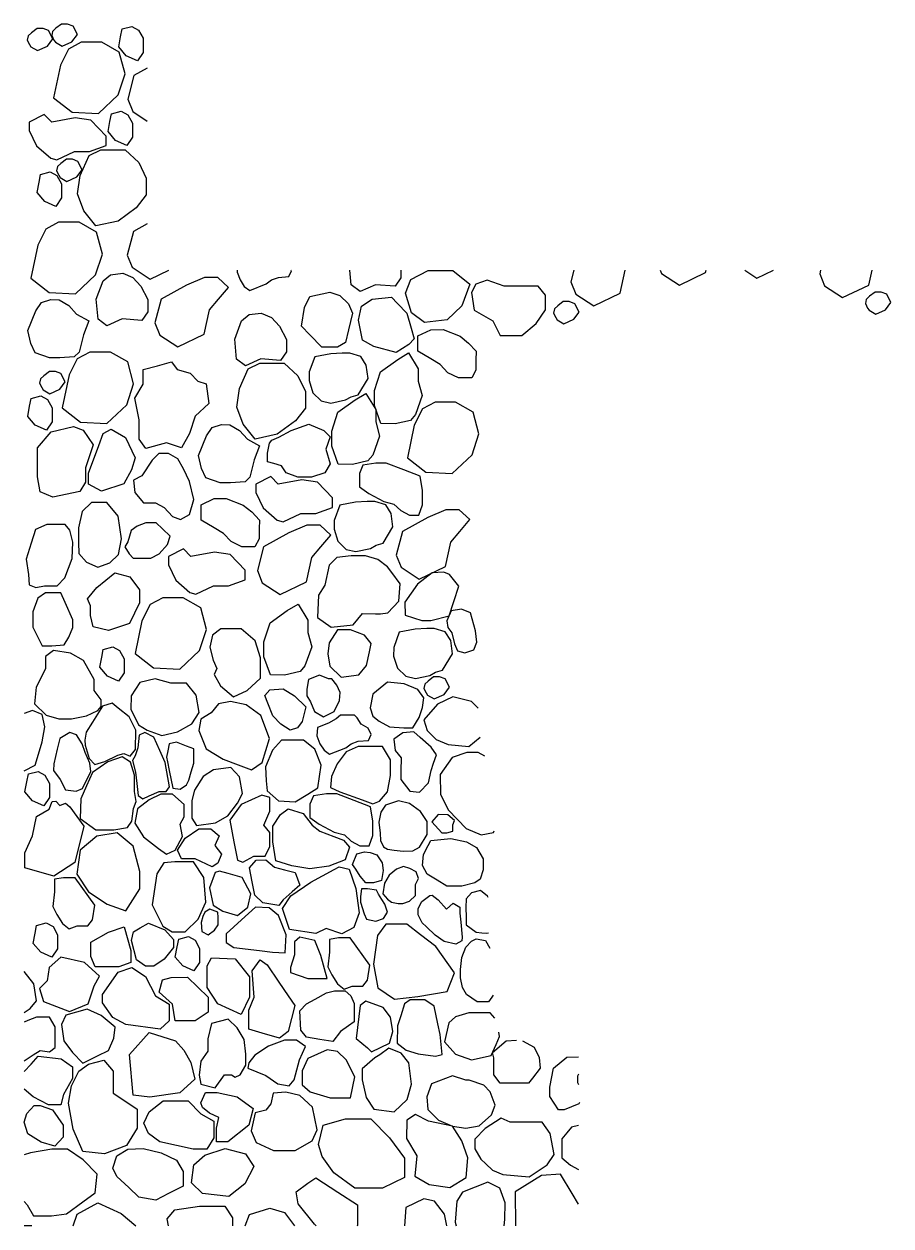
# Model space of a CAD drawing. Header units: millimetres. Extents: x -251401 to 377140, y -30451 to 275830.
# Drawn here: x 4974 to 7788, y -15117 to -11219 of the extents above; entities that cross this region are included whole.
import ezdxf

# ---------------------------------------------------------------- set-up
doc = ezdxf.new("R2010")
doc.units = ezdxf.units.MM

msp = doc.modelspace()

# ---------------------------------------------------------------- linework, layer by layer
at = {"layer": 'Defpoints', "color": 8}
for points in [[(5097.352, -11290.32), (5129.248, -11275.775), (5146.899, -11252.256), (5132.964, -11225.332), (5115.003, -11218.524), (5095.494, -11218.524), (5077.534, -11232.45), (5066.386, -11242.353), (5063.908, -11255.969), (5070.721, -11270.514), (5075.676, -11277.632)], [(5323.552, -11226.057), (5345.563, -11238.103), (5360.238, -11264.813), (5360.238, -11310.378), (5341.895, -11337.613), (5305.734, -11321.377), (5281.102, -11292.571), (5287.391, -11259.576), (5292.194, -11234.378)], [(5018.031, -11304.765), (5049.927, -11290.221), (5067.578, -11266.701), (5053.643, -11239.778), (5035.682, -11232.969), (5016.173, -11232.969), (4998.213, -11246.895), (4987.065, -11256.798), (4984.587, -11270.415), (4991.4, -11284.96), (4996.355, -11292.077)], [(5091.845, -11351.655), (5069.643, -11458.155), (5129.589, -11504.749), (5215.066, -11509.186), (5279.451, -11448.171), (5301.653, -11380.499), (5282.782, -11309.499), (5226.167, -11277.327), (5159.561, -11277.327), (5118.488, -11299.515)], [(5060.577, -11653.714), (5079.83, -11659.434), (5137.588, -11631.874), (5185.979, -11631.874), (5240.095, -11612.634), (5240.095, -11581.954), (5191.183, -11530.473), (5140.189, -11523.193), (5064.219, -11536.714), (5039.763, -11512.273), (4990.851, -11537.234), (4990.851, -11563.754), (5014.787, -11613.674)], [(5289.011, -11500.953), (5311.022, -11512.998), (5325.696, -11539.709), (5325.696, -11585.274), (5307.354, -11612.508), (5271.192, -11596.273), (5246.561, -11567.467), (5252.85, -11534.472), (5257.653, -11509.273)], [(5184.977, -11645.009), (5222.864, -11626.619), (5301.887, -11626.619), (5346.364, -11667.803), (5370.708, -11718.741), (5370.708, -11772.72), (5337.995, -11814.535), (5279.416, -11857.871), (5207.143, -11873.077), (5168.344, -11824.419), (5147.803, -11769.679), (5156.171, -11709.618)], [(5113.143, -11728.935), (5145.038, -11714.39), (5162.689, -11690.871), (5148.754, -11663.947), (5130.794, -11657.139), (5111.285, -11657.139), (5093.324, -11671.065), (5082.176, -11680.968), (5079.699, -11694.584), (5086.511, -11709.129), (5091.466, -11716.247)], [(5058.682, -11698.256), (5080.693, -11710.301), (5095.368, -11737.012), (5095.368, -11782.577), (5077.025, -11809.811), (5040.864, -11793.575), (5016.232, -11764.77), (5022.521, -11731.775), (5027.324, -11706.576)], [(5018.236, -11935.963), (4996.034, -12042.463), (5055.979, -12089.057), (5141.456, -12093.494), (5205.842, -12032.479), (5228.044, -11964.807), (5209.172, -11893.807), (5152.557, -11861.635), (5085.951, -11861.635), (5044.878, -11883.823)], [(5254.447, -12031.453), (5294.287, -12026.729), (5327.376, -12040.901), (5353.036, -12069.244), (5375.59, -12112.115), (5375.59, -12152.427), (5356.607, -12180.409), (5292.541, -12175.192), (5242.711, -12197.482), (5214.237, -12175.666), (5208.067, -12111.166), (5230.372, -12051.41)], [(5501.407, -12065.53), (5418.646, -12111.204), (5398.882, -12187.739), (5414.94, -12227.241), (5472.996, -12265.509), (5558.228, -12224.772), (5575.521, -12145.769), (5605.167, -12111.204), (5637.283, -12072.937), (5602.696, -12040.842), (5559.463, -12040.842)], [(6231.42, -12154.792), (6212.091, -12090.964), (6229.739, -12047.293), (6285.204, -12017.899), (6365.88, -12017.899), (6420.505, -12062.41), (6395.294, -12132.956), (6347.392, -12177.467), (6347.392, -12177.467), (6273.439, -12186.705)], [(6434.872, -12146.32), (6496.038, -12181.356), (6519.162, -12229.065), (6590.026, -12229.065), (6636.273, -12189.556), (6666.856, -12145.575), (6666.856, -12097.867), (6642.987, -12068.794), (6572.123, -12068.794), (6531.843, -12068.794), (6476.644, -12049.413), (6440.84, -12062.085), (6426.667, -12088.921)], [(5184.038, -12181), (5166.952, -12226.534), (5152.972, -12282.934), (5136.921, -12297.422), (5089.805, -12301.044), (5056.667, -12301.044), (5010.069, -12284.486), (4996.089, -12254.475), (4986.251, -12212.563), (5012.139, -12148.919), (5030.261, -12122.013), (5060.81, -12112.182), (5087.733, -12112.699), (5119.317, -12131.327), (5144.688, -12159.268)], [(5966.615, -12087.646), (5999.308, -12099.374), (6026.972, -12126.182), (6039.547, -12156.341), (6026.972, -12209.957), (6017.334, -12251.054), (5991.764, -12266.924), (5940.628, -12266.924), (5902.066, -12226.712), (5874.867, -12198.35), (5884.462, -12137.911), (5901.228, -12101.887)], [(6166.341, -12104.35), (6186.46, -12125.294), (6216.511, -12156.576), (6230.052, -12204.88), (6239.685, -12239.245), (6223.345, -12257.659), (6182.269, -12283.629), (6109.337, -12264.361), (6072.452, -12244.255), (6059.878, -12178.91), (6069.099, -12133.672), (6103.469, -12111.052)], [(6726.155, -12190.671), (6758.051, -12176.126), (6775.702, -12152.607), (6761.767, -12125.683), (6743.806, -12118.875), (6724.297, -12118.875), (6706.337, -12132.801), (6695.188, -12142.704), (6692.711, -12156.32), (6699.524, -12170.865), (6704.479, -12177.983)], [(7738.274, -12159.496), (7770.17, -12144.951), (7787.821, -12121.432), (7773.886, -12094.509), (7755.925, -12087.7), (7736.416, -12087.7), (7718.456, -12101.626), (7707.308, -12111.529), (7704.83, -12125.146), (7711.643, -12139.691), (7716.598, -12146.808)], [(5704.172, -12160.831), (5744.012, -12156.108), (5777.101, -12170.279), (5802.761, -12198.622), (5825.315, -12241.493), (5825.315, -12281.805), (5806.332, -12309.787), (5742.265, -12304.57), (5692.435, -12326.86), (5663.961, -12305.044), (5657.792, -12240.545), (5680.097, -12180.788)], [(6294.228, -12210.27), (6334.06, -12209.702), (6389.256, -12231.311), (6416.569, -12253.489), (6441.607, -12279.647), (6440.469, -12308.649), (6440.469, -12341.063), (6426.812, -12366.084), (6384.135, -12366.084), (6349.993, -12349.593), (6324.955, -12322.866), (6294.228, -12304.668), (6251.988, -12279.654), (6251.988, -12252.351), (6251.988, -12230.174)], [(5119.885, -12356.651), (5097.683, -12463.151), (5157.628, -12509.744), (5243.106, -12514.182), (5307.491, -12453.166), (5329.693, -12385.495), (5310.821, -12314.495), (5254.206, -12282.323), (5187.601, -12282.323), (5146.527, -12304.51)], [(5537.819, -12377.364), (5564.75, -12385.338), (5574.225, -12449.629), (5529.341, -12490.497), (5511.388, -12546.814), (5484.956, -12592.666), (5436.582, -12577.216), (5369.754, -12595.158), (5347.811, -12565.255), (5347.811, -12501.96), (5333.802, -12432.121), (5360.732, -12386.767), (5360.732, -12339.421), (5406.614, -12326.961), (5452.282, -12314.559), (5470.947, -12339.421), (5512.839, -12350.385)], [(5701.572, -12336.376), (5739.46, -12317.985), (5818.483, -12317.985), (5862.959, -12359.169), (5887.304, -12410.108), (5887.304, -12464.087), (5854.591, -12505.902), (5796.011, -12549.238), (5723.738, -12564.443), (5684.939, -12515.786), (5664.398, -12461.046), (5672.767, -12400.984)], [(5969.333, -12288.113), (5917.921, -12297.511), (5899.739, -12347.01), (5899.112, -12375.205), (5911.652, -12414.679), (5938.611, -12440.994), (5969.96, -12447.887), (6016.983, -12437.862), (6035.792, -12427.836), (6058.363, -12420.944), (6090.338, -12368.313), (6084.695, -12325.08), (6067.14, -12296.885), (6031.403, -12286.233), (6006.951, -12286.233)], [(6132.147, -12514.495), (6110.94, -12455.902), (6110.94, -12407.283), (6130.899, -12346.197), (6187.035, -12306.304), (6221.964, -12285.111), (6253.636, -12337.31), (6253.636, -12377.363), (6266.249, -12423.489), (6244.418, -12485.199), (6228.202, -12503.899), (6178.303, -12515.742)], [(5057.933, -12417.502), (5089.829, -12402.957), (5107.48, -12379.438), (5093.545, -12352.514), (5075.584, -12345.706), (5056.075, -12345.706), (5038.115, -12359.632), (5026.966, -12369.535), (5024.489, -12383.151), (5031.302, -12397.696), (5036.256, -12404.814)], [(5028.244, -12424.722), (5050.256, -12436.768), (5064.93, -12463.478), (5064.93, -12509.043), (5046.587, -12536.278), (5010.426, -12520.042), (4985.794, -12491.236), (4992.083, -12458.241), (4996.886, -12433.043)], [(5993.991, -12645.999), (5972.784, -12587.406), (5972.784, -12538.787), (5992.743, -12477.7), (6048.879, -12437.808), (6083.808, -12416.615), (6115.479, -12468.813), (6115.479, -12508.867), (6128.093, -12554.993), (6106.262, -12616.702), (6090.045, -12635.402), (6040.147, -12647.245)], [(6240.468, -12519.121), (6218.266, -12625.62), (6278.211, -12672.214), (6363.689, -12676.651), (6428.074, -12615.636), (6450.276, -12547.964), (6431.404, -12476.964), (6374.79, -12444.793), (6308.184, -12444.793), (6267.11, -12466.98)], [(5166.216, -12535.843), (5198.464, -12583.335), (5173.927, -12657.682), (5173.927, -12704.767), (5155.438, -12734.568), (5067.17, -12753.045), (5026.614, -12735.76), (5017.071, -12687.483), (5017.071, -12592.715), (5062.398, -12541.458), (5134.564, -12523.577)], [(5257.02, -12532.45), (5303.694, -12559.589), (5335.094, -12625.739), (5322.364, -12664.751), (5297.754, -12709.699), (5225.62, -12733.446), (5183.188, -12710.548), (5183.188, -12674.928), (5216.285, -12585.031), (5230.583, -12546.195)], [(5738.298, -12586.581), (5721.212, -12632.115), (5707.233, -12688.514), (5691.182, -12703.002), (5644.065, -12706.624), (5610.928, -12706.624), (5564.329, -12690.067), (5550.349, -12660.056), (5540.512, -12618.144), (5566.4, -12554.5), (5584.522, -12527.594), (5615.07, -12517.763), (5641.994, -12518.28), (5673.578, -12536.908), (5698.948, -12564.849)], [(5800.878, -12558.62), (5841.403, -12536.846), (5897.945, -12516.432), (5946.826, -12537.211), (5967.78, -12557.261), (5953.41, -12597.509), (5968.001, -12645.265), (5949.762, -12674.064), (5907.447, -12687.917), (5862.579, -12687.917), (5824.641, -12673.699), (5809.685, -12651.462), (5784.515, -12644.171), (5764.207, -12638.289), (5764.207, -12609.904), (5770.289, -12577.824), (5778.314, -12567.981)], [(5333.89, -12738.168), (5361.554, -12771.132), (5400.391, -12771.132), (5428.751, -12786.664), (5455.297, -12815.808), (5481.843, -12825.523), (5511.381, -12809.083), (5524.841, -12760.882), (5511.007, -12701.846), (5491.554, -12661.419), (5473.233, -12629.286), (5442.948, -12610.977), (5411.541, -12610.977), (5389.482, -12632.648), (5355.832, -12683.465), (5329.285, -12697.663)], [(6073.721, -12649.391), (6062.238, -12676.313), (6062.238, -12719.123), (6092.711, -12741.631), (6141.731, -12767.229), (6174.411, -12775.614), (6196.934, -12795.916), (6224.757, -12811.804), (6255.229, -12811.804), (6267.153, -12778.262), (6267.153, -12731.039), (6259.645, -12685.14), (6206.208, -12664.397), (6149.513, -12642.389), (6116.117, -12642.389)], [(5795.456, -12827.468), (5814.708, -12833.188), (5872.466, -12805.628), (5920.858, -12805.628), (5974.974, -12786.387), (5974.974, -12755.707), (5926.062, -12704.227), (5875.068, -12696.947), (5799.098, -12710.467), (5774.642, -12686.027), (5725.73, -12710.987), (5725.73, -12737.507), (5749.666, -12787.427)], [(5151.506, -12935.507), (5176.564, -12964.257), (5213.685, -12980.024), (5252.832, -12966.273), (5280.877, -12939.55), (5290.66, -12888.058), (5278.921, -12814.406), (5243.049, -12770.084), (5192.828, -12770.084), (5162.826, -12800.066), (5151.086, -12852.861), (5151.086, -12899.79)], [(5590.628, -12757.872), (5630.461, -12757.304), (5685.657, -12778.913), (5712.97, -12801.091), (5738.008, -12827.249), (5736.87, -12856.251), (5736.87, -12888.665), (5723.213, -12913.686), (5680.536, -12913.686), (5646.393, -12897.195), (5621.356, -12870.468), (5590.628, -12852.27), (5548.389, -12827.256), (5548.389, -12799.953), (5548.389, -12777.776)], [(6050.269, -12769.492), (5998.857, -12778.891), (5980.675, -12828.389), (5980.048, -12856.584), (5992.588, -12896.058), (6019.547, -12922.373), (6050.896, -12929.266), (6097.919, -12919.241), (6116.728, -12909.216), (6139.299, -12902.324), (6171.274, -12849.692), (6165.632, -12806.459), (6148.077, -12778.264), (6112.339, -12767.612), (6087.887, -12767.612)], [(6284.743, -12818.6), (6201.982, -12864.274), (6182.219, -12940.809), (6198.277, -12980.311), (6256.333, -13018.579), (6341.564, -12977.842), (6358.857, -12898.838), (6388.503, -12864.274), (6420.619, -12826.007), (6386.033, -12793.911), (6342.8, -12793.911)], [(4988.404, -13003.934), (4990.275, -13037.109), (5012.717, -13045.986), (5039.836, -13040.379), (5080.981, -13040.379), (5106.229, -13014.213), (5129.858, -12951.688), (5132.684, -12899.494), (5122.645, -12860.545), (5107.291, -12841.661), (5047.649, -12841.661), (5011.628, -12857.594), (4997.455, -12902.444), (4980.963, -12954.637)], [(5310.783, -12897.963), (5301.299, -12914.613), (5314.628, -12936.643), (5328.47, -12951.244), (5350.514, -12951.244), (5385.374, -12951.244), (5412.289, -12936.899), (5439.715, -12906.928), (5448.173, -12879.199), (5423.31, -12855.633), (5402.795, -12836.188), (5369.737, -12836.188), (5340.773, -12847.436), (5322.061, -12860.756)], [(5833.762, -12868.992), (5751.001, -12914.665), (5731.237, -12991.2), (5747.295, -13030.702), (5805.352, -13068.97), (5890.583, -13028.234), (5907.876, -12949.23), (5937.522, -12914.665), (5969.638, -12876.398), (5935.051, -12844.303), (5891.818, -12844.303)], [(5512.088, -13062.07), (5531.34, -13067.79), (5589.098, -13040.23), (5637.49, -13040.23), (5691.605, -13020.99), (5691.605, -12990.309), (5642.693, -12938.829), (5591.7, -12931.549), (5515.73, -12945.069), (5491.274, -12920.629), (5442.362, -12945.589), (5442.362, -12972.109), (5466.297, -13022.03)], [(5989.027, -12948.554), (5964.073, -12974.116), (5950.348, -13038.956), (5929.76, -13071.376), (5926.017, -13143.074), (5970.935, -13174.248), (6042.68, -13166.766), (6072.626, -13129.982), (6114.425, -13131.852), (6130.646, -13131.852), (6154.976, -13128.735), (6190.537, -13090.704), (6194.904, -13033.968), (6168.078, -12997.808), (6153.957, -12978.774), (6122.535, -12955.412), (6081.984, -12943.566), (6035.818, -12943.566)], [(5189.643, -13105.27), (5179.709, -13082.933), (5210.339, -13045.705), (5269.116, -12998.549), (5317.13, -13010.958), (5348.588, -13053.15), (5348.588, -13095.343), (5316.302, -13163.181), (5248.42, -13185.518), (5197.922, -13173.936), (5189.154, -13137.265), (5189.154, -13118.078)], [(6298.949, -12998.21), (6251.215, -13034.82), (6210.141, -13093.617), (6211.251, -13135.773), (6264.536, -13153.523), (6294.508, -13153.523), (6353.55, -13138.058), (6368.884, -13091.398), (6385.32, -13041.39), (6354.453, -13003.757), (6336.692, -12995.992)], [(5002.264, -13174.502), (5033.123, -13234.995), (5064.577, -13234.995), (5104.255, -13232.019), (5119.269, -13207.011), (5132.616, -13175.334), (5132.616, -13150.742), (5107.407, -13094.263), (5093.543, -13063.201), (5043.662, -13063.201), (5018.351, -13080.211), (5002.883, -13124.71)], [(5356.296, -13153.788), (5334.094, -13260.288), (5394.039, -13306.882), (5479.516, -13311.319), (5543.902, -13250.304), (5566.104, -13182.632), (5547.232, -13111.632), (5490.617, -13079.46), (5424.011, -13079.46), (5382.938, -13101.648)], [(5773.564, -13329.276), (5752.357, -13270.683), (5752.357, -13222.064), (5772.317, -13160.978), (5828.452, -13121.085), (5863.382, -13099.892), (5895.053, -13152.09), (5895.053, -13192.144), (5907.667, -13238.27), (5885.836, -13299.979), (5869.619, -13318.679), (5819.72, -13330.522)], [(6393.987, -13116.754), (6360.582, -13121.586), (6346.517, -13154.53), (6349.154, -13175.614), (6362.78, -13193.184), (6370.717, -13229.313), (6380.827, -13251.275), (6404.122, -13257.864), (6433.571, -13248.639), (6443.241, -13223.163), (6439.285, -13186.266), (6428.296, -13148.051), (6422.658, -13128.444)], [(5611.057, -13364.887), (5654.022, -13400.421), (5698.469, -13380.186), (5741.929, -13339.716), (5741.929, -13274.077), (5724.15, -13219.294), (5678.715, -13179.812), (5613.033, -13179.812), (5585.871, -13200.54), (5577.475, -13239.529), (5587.846, -13281.479), (5600.192, -13309.117), (5591.303, -13328.365)], [(6078.782, -13200.147), (6033.621, -13183.333), (5991.117, -13183.333), (5964.552, -13225.81), (5960.124, -13261.207), (5966.323, -13301.029), (6003.514, -13337.312), (6061.072, -13329.347), (6084.981, -13299.259), (6094.721, -13255.013), (6100.645, -13228.104)], [(6243.361, -13181.263), (6191.949, -13190.661), (6173.767, -13240.16), (6173.14, -13268.355), (6185.68, -13307.829), (6212.639, -13334.144), (6243.988, -13341.037), (6291.011, -13331.012), (6309.82, -13320.986), (6332.391, -13314.094), (6364.366, -13261.463), (6358.724, -13218.23), (6341.169, -13190.035), (6305.431, -13179.383), (6280.979, -13179.383)], [(5008.263, -13423.396), (5045.51, -13459.773), (5086.991, -13472.463), (5128.471, -13472.463), (5176.723, -13462.311), (5213.124, -13444.545), (5223.753, -13431.976), (5223.753, -13410.573), (5201.145, -13380.251), (5201.145, -13344.578), (5167.404, -13282.695), (5124.613, -13258.641), (5069.12, -13250.623), (5043.713, -13270), (5043.713, -13309.421), (5012.957, -13368.888)], [(5262.187, -13238.444), (5284.198, -13250.489), (5298.872, -13277.2), (5298.872, -13322.765), (5280.53, -13349.999), (5244.368, -13333.763), (5219.736, -13304.958), (5226.026, -13271.963), (5230.828, -13246.764)], [(5932.869, -13330.159), (5897.095, -13344.111), (5891.86, -13375.938), (5891.86, -13397.302), (5903.203, -13417.357), (5916.291, -13447.877), (5945.958, -13465.317), (5979.987, -13447.877), (5997.438, -13412.125), (5999.62, -13386.402), (5989.149, -13362.858), (5973.007, -13342.367), (5962.1, -13342.367)], [(5345.776, -13491.291), (5373.879, -13508.991), (5421.144, -13526.167), (5471.845, -13514.144), (5518.25, -13488.38), (5541.883, -13451.452), (5532.982, -13395.591), (5501.322, -13356.236), (5450.359, -13356.236), (5399.395, -13342.346), (5349.976, -13353.921), (5321.405, -13397.135), (5320.655, -13440.323)], [(6208.086, -13358.587), (6153.696, -13352.94), (6105.664, -13392.47), (6097.894, -13436.236), (6106.37, -13463.06), (6126.855, -13479.296), (6160.054, -13497.649), (6206.673, -13501.178), (6235.634, -13501.178), (6256.825, -13467.295), (6267.42, -13435.53), (6271.658, -13403.764), (6251.88, -13376.94), (6251.88, -13376.94)], [(6305.288, -13407.555), (6337.184, -13393.01), (6354.835, -13369.49), (6340.9, -13342.567), (6322.939, -13335.759), (6303.43, -13335.759), (6285.47, -13349.685), (6274.322, -13359.587), (6271.844, -13373.204), (6278.657, -13387.749), (6283.612, -13394.867)], [(5771.585, -13377.746), (5815.438, -13374.459), (5852.165, -13397.467), (5888.344, -13433.074), (5876.833, -13480.734), (5861.484, -13501.003), (5837.913, -13508.672), (5807.216, -13488.951), (5780.904, -13462.108), (5765.007, -13421.57), (5755.233, -13396.647)], [(5171.74, -13541.41), (5172.013, -13556.984), (5184.863, -13600.427), (5203.728, -13620.372), (5236.263, -13610.263), (5278.431, -13589.773), (5297.569, -13584.855), (5318.348, -13593.325), (5335.3, -13572.014), (5337.121, -13509.28), (5315.261, -13465.588), (5279.848, -13437.626), (5259.686, -13421.706), (5228.251, -13430.535), (5195.898, -13482.965), (5175.961, -13515.275)], [(5540.828, -13509.597), (5564.825, -13569.549), (5620.453, -13603.34), (5668.991, -13621.326), (5712.095, -13637.298), (5746.98, -13613.15), (5770.431, -13535.758), (5742.071, -13461.09), (5694.624, -13426.754), (5644.449, -13415.853), (5605.182, -13422.939), (5581.186, -13452.37), (5547.373, -13473.625)], [(5961.954, -13485.997), (5926.038, -13500.23), (5924.18, -13527.459), (5934.088, -13552.832), (5947.711, -13573.872), (5965.67, -13586.868), (6018.305, -13565.827), (6035.644, -13552.832), (6058.556, -13544.787), (6091.995, -13542.311), (6100.664, -13523.127), (6091.376, -13502.706), (6068.464, -13489.091), (6054.84, -13468.669), (6046.171, -13460.624), (6018.924, -13460.624), (6000.966, -13460.624), (5986.724, -13472.382)], [(5108.647, -13702.722), (5143.63, -13706.635), (5163.863, -13698.373), (5190.839, -13642.499), (5187.709, -13616.249), (5172.334, -13580.952), (5162.822, -13553.649), (5144.102, -13524.028), (5122.652, -13516.233), (5089.893, -13535.72), (5081.703, -13570.797), (5070.687, -13617.974), (5069.111, -13639.472), (5091.312, -13669.328)], [(5344.659, -13721.001), (5359.984, -13731.109), (5380.519, -13721.92), (5412.928, -13707.418), (5435.382, -13707.418), (5446.416, -13692.822), (5431.732, -13613.825), (5414.657, -13575.293), (5395.068, -13531.088), (5365.635, -13515.844), (5348.009, -13524.651), (5343.105, -13566.018), (5334.127, -13592.39), (5325.693, -13607.615), (5336.032, -13645.229), (5339.569, -13681.932)], [(6203.821, -13517.979), (6174.376, -13537.861), (6178.355, -13575.239), (6197.455, -13598.302), (6196.659, -13640.452), (6196.659, -13669.082), (6226.103, -13706.46), (6257.935, -13710.437), (6286.584, -13679.421), (6295.337, -13639.657), (6303.295, -13615.799), (6312.447, -13588.363), (6295.337, -13564.105), (6259.527, -13532.294), (6239.175, -13514.216)], [(5457.028, -13696.586), (5480.909, -13700.112), (5501.534, -13686.552), (5509.132, -13671.093), (5516.731, -13643.702), (5524.564, -13615.466), (5524.564, -13569.073), (5501.541, -13560.394), (5468.497, -13547.938), (5445.095, -13553.343), (5440.753, -13575.582), (5436.79, -13595.877), (5439.628, -13611.094), (5444.99, -13639.848)], [(5760.119, -13672.951), (5762.908, -13705.281), (5799.721, -13738.168), (5854.382, -13740.955), (5894.541, -13716.429), (5927.367, -13696.382), (5938.605, -13622.785), (5917.968, -13570.946), (5881.155, -13540.846), (5809.761, -13540.846), (5780.757, -13573.733), (5757.888, -13627.801)], [(5968.448, -13694.647), (5998.648, -13708.995), (6070.93, -13734.722), (6106.407, -13747.35), (6127.864, -13738.681), (6153.608, -13708.5), (6163.015, -13655.561), (6163.015, -13604.601), (6137.271, -13561.557), (6058.058, -13561.557), (6018.946, -13579.368), (5990.231, -13617.959), (5971.913, -13659.024)], [(5155.678, -13795.087), (5207.258, -13832.359), (5265.025, -13832.359), (5309.842, -13824.851), (5323.56, -13803.7), (5328.655, -13762.573), (5338.061, -13739.856), (5332.183, -13707.346), (5332.183, -13654.736), (5319.24, -13612.435), (5292.196, -13594.809), (5245.948, -13612.043), (5196.172, -13645.728), (5176.967, -13689.204), (5158.324, -13731.408)], [(5019.354, -13642.632), (5041.365, -13654.678), (5056.04, -13681.389), (5056.04, -13726.954), (5037.697, -13754.188), (5001.536, -13737.952), (4976.904, -13709.147), (4983.193, -13676.151), (4987.996, -13650.953)], [(5534.067, -13817.603), (5594.878, -13809.824), (5635.256, -13786.488), (5666.878, -13745.163), (5683.418, -13714.534), (5673.689, -13660.083), (5644.986, -13629.454), (5589.04, -13637.233), (5555.472, -13659.597), (5526.769, -13703.352), (5518.499, -13737.384), (5518.499, -13794.266)], [(5436.474, -13911.12), (5464.821, -13898.473), (5488.106, -13853.958), (5480.513, -13813.995), (5493.167, -13789.714), (5493.167, -13750.257), (5455.71, -13715.858), (5418.252, -13715.858), (5379.781, -13734.575), (5342.324, -13764.421), (5333.718, -13810.454), (5362.065, -13854.969), (5410.659, -13892.403)], [(5684.065, -13937.366), (5719.445, -13917.884), (5756.991, -13917.884), (5771.491, -13886.255), (5771.491, -13840.614), (5752.208, -13817.287), (5771.98, -13771.458), (5771.98, -13726.832), (5745.593, -13719.226), (5678.61, -13750.16), (5641.567, -13800.364), (5655.268, -13871.36), (5666.665, -13930.417)], [(5912.959, -13721.964), (5901.477, -13748.885), (5901.477, -13791.695), (5931.949, -13814.204), (5980.97, -13839.801), (6013.65, -13848.187), (6036.173, -13868.488), (6063.996, -13884.376), (6094.468, -13884.376), (6106.392, -13850.835), (6106.392, -13803.611), (6098.884, -13757.712), (6045.447, -13736.969), (5988.752, -13714.961), (5955.355, -13714.961)], [(5077.222, -13738.75), (5090.253, -13753.275), (5108.698, -13745.503), (5122.808, -13757.872), (5167.99, -13820.473), (5138.239, -13937.501), (5070.508, -13982.415), (4976.192, -13955.214), (4976.192, -13907.137), (5001.512, -13851.47), (5014.171, -13788.844), (5055.316, -13764.805), (5065.548, -13740.68)], [(6147.057, -13751.717), (6131.738, -13774.416), (6125.399, -13807.144), (6130.153, -13842.512), (6131.21, -13866.795), (6140.19, -13887.382), (6153.923, -13894.244), (6175.052, -13898.467), (6204.104, -13901.107), (6236.326, -13900.579), (6257.983, -13887.91), (6282.281, -13847.263), (6282.81, -13805.561), (6260.624, -13772.304), (6225.233, -13746.966), (6189.842, -13737.992)], [(5830.887, -13763.57), (5879.425, -13779.476), (5908.582, -13816.612), (5934.308, -13836.608), (5978.901, -13853.748), (6011.044, -13866.103), (6029.782, -13888.028), (6016.061, -13929.735), (5963.465, -13949.731), (5901.15, -13958.301), (5843.409, -13948.588), (5790.812, -13932.591), (5781.093, -13871.459), (5781.093, -13820.04), (5806.248, -13782.333)], [(6318.137, -13781.803), (6297.973, -13805.984), (6330.235, -13842.255), (6345.694, -13842.255), (6365.185, -13836.881), (6365.185, -13815.387), (6371.234, -13801.954), (6349.054, -13783.818)], [(5584.66, -13951.599), (5529.856, -13926.243), (5484.693, -13926.243), (5472.007, -13897.845), (5496.365, -13859.304), (5541.527, -13828.37), (5580.601, -13828.37), (5607.495, -13851.697), (5593.202, -13882.71), (5615.313, -13910.866), (5603.188, -13940.446)], [(5304.671, -14095.023), (5350.063, -14023.467), (5350.063, -13967.244), (5328.326, -13885.466), (5276.542, -13842.021), (5210.054, -13852.882), (5155.712, -13898.244), (5144.844, -13975.55), (5183.203, -14033.689), (5243.937, -14073.301)], [(6359.15, -13860.635), (6410.387, -13871.177), (6442.786, -13889.248), (6463.884, -13926.145), (6463.884, -13962.288), (6454.088, -13991.655), (6437.512, -14003.702), (6394.564, -14014.997), (6346.341, -14014.997), (6314.695, -13995.42), (6282.425, -13975.456), (6267.226, -13947.981), (6270.993, -13912.591), (6286.063, -13882.472), (6294.051, -13866.506)], [(6054.196, -13910.031), (6078.434, -13903.186), (6096.876, -13905.819), (6118.479, -13913.191), (6136.394, -13939.52), (6140.083, -13964.268), (6133.76, -13995.863), (6108.468, -14004.288), (6083.176, -14004.288), (6065.261, -13982.698), (6050.507, -13959.529), (6040.496, -13944.785)], [(5427.207, -13939.384), (5404.752, -13975.168), (5390.186, -14075.243), (5424.78, -14144.386), (5455.125, -14162.581), (5497.002, -14162.581), (5538.879, -14121.338), (5564.369, -14066.752), (5557.086, -13986.692), (5523.706, -13936.351), (5463.015, -13936.351)], [(5727.599, -13930.788), (5759.202, -13929.905), (5786.799, -13953.544), (5819.414, -13961.782), (5854.389, -13970.616), (5869.589, -14011.567), (5844.501, -14033.057), (5814.72, -14058.568), (5800.777, -14077.47), (5748.809, -14069.232), (5723.362, -14043.444), (5714.761, -14001.18), (5705.5, -13955.675)], [(5812.558, -14086.854), (5839.53, -14046.421), (5905.036, -14002.138), (5980.617, -13960.953), (5996.984, -13952.034), (6028.672, -13959.526), (6050.558, -14022.29), (6061.977, -14101.219), (6043.897, -14149.243), (6005.358, -14169.213), (5954.924, -14151.62), (5920.668, -14167.786), (5835.977, -14155.424)], [(6183.331, -13959.929), (6159.492, -13978.737), (6144.017, -14005.069), (6138.998, -14039.341), (6153.218, -14056.896), (6166.602, -14066.927), (6188.35, -14071.524), (6203.406, -14071.524), (6225.154, -14063.583), (6244.393, -14045.193), (6243.974, -14018.444), (6243.974, -14009.248), (6254.012, -13989.604), (6246.902, -13968.706), (6226.409, -13957.003), (6205.497, -13950.734)], [(5079.964, -14106.832), (5098.269, -14136.232), (5120.496, -14153.218), (5145.992, -14143.418), (5180.641, -14143.418), (5195.677, -14124.472), (5204.175, -14076.127), (5139.455, -13987.275), (5101.538, -13987.275), (5072.773, -13991.848), (5072.773, -14033.661), (5067.887, -14081.228)], [(5594.513, -13970.831), (5575.562, -14019.901), (5587.622, -14076.719), (5618.634, -14095.658), (5666.874, -14109.432), (5700.47, -14082.745), (5709.652, -14039.442), (5682.422, -13986.293), (5636.471, -13973.537), (5608.602, -13965.801)], [(6069.525, -14023.342), (6065.462, -14048.444), (6065.462, -14066.902), (6078.021, -14104.186), (6085.409, -14122.274), (6115.699, -14127.811), (6140.817, -14119.69), (6153.376, -14098.649), (6144.88, -14072.808), (6135.646, -14058.042), (6124.688, -14040.521), (6118.284, -14028.141), (6089.102, -14022.973)], [(6318.455, -14058.95), (6345.301, -14089.356), (6367.033, -14070.168), (6388.255, -14083.394), (6388.255, -14101.876), (6391.835, -14131.685), (6396.011, -14180.573), (6395.414, -14191.901), (6375.13, -14203.229), (6337.546, -14194.286), (6308.313, -14173.419), (6280.274, -14147.186), (6266.033, -14133.863), (6253.427, -14107.838), (6253.427, -14086.971), (6265.359, -14064.911), (6291.012, -14044.641), (6298.171, -14043.448)], [(5549.129, -14132.659), (5551.009, -14161.764), (5571.677, -14172.092), (5592.478, -14157.948), (5603.892, -14140.349), (5603.892, -14116.559), (5603.24, -14099.286), (5576.499, -14089.835), (5560.846, -14098.961), (5554.323, -14112.648)], [(5725.673, -14082.844), (5680.13, -14124.064), (5629.999, -14169.436), (5629.999, -14197.057), (5654.351, -14213.373), (5737.703, -14223.678), (5779.897, -14228.894), (5821.915, -14230.548), (5824.189, -14172.763), (5800.033, -14109.819), (5769.838, -14085.075)], [(5045.971, -14133.742), (5067.982, -14145.788), (5082.656, -14172.499), (5082.656, -14218.064), (5064.314, -14245.298), (5028.152, -14229.062), (5003.52, -14200.257), (5009.81, -14167.261), (5014.612, -14142.063)], [(5298.681, -14146.697), (5320.324, -14223.696), (5320.324, -14262.628), (5281.367, -14276.471), (5204.318, -14276.471), (5190.466, -14242.73), (5190.466, -14196.011), (5248.47, -14164)], [(5350.625, -14150.158), (5377.462, -14134.585), (5431.137, -14156.214), (5458.84, -14187.36), (5458.84, -14214.179), (5428.539, -14251.381), (5395.642, -14273.875), (5367.939, -14273.875), (5338.504, -14253.977), (5323.158, -14191.069), (5329.144, -14162.439)], [(6122.141, -14344.1), (6176.512, -14381.656), (6251.673, -14372.866), (6347.623, -14356.086), (6371.61, -14296.156), (6310.042, -14210.656), (6261.268, -14173.101), (6216.086, -14138.311), (6147.727, -14138.311), (6121.341, -14174.699), (6108.548, -14268.189)], [(5507.167, -14178.335), (5529.179, -14190.38), (5543.853, -14217.091), (5543.853, -14262.656), (5525.51, -14289.89), (5489.349, -14273.654), (5464.717, -14244.849), (5471.006, -14211.854), (5475.809, -14186.655)], [(5838.349, -14294.391), (5895.015, -14313.764), (5957.645, -14313.764), (5936.769, -14239.252), (5917.339, -14190.937), (5869.465, -14179.896), (5851.789, -14195.353), (5851.789, -14237.307), (5838.531, -14278.525)], [(5972.566, -14302.226), (5990.871, -14331.626), (6013.098, -14348.612), (6038.594, -14338.812), (6073.243, -14338.812), (6088.279, -14319.866), (6096.777, -14271.52), (6032.057, -14182.669), (5994.14, -14182.669), (5965.375, -14187.242), (5965.375, -14229.055), (5960.489, -14276.622)], [(5121.776, -14420.783), (5181.722, -14395.928), (5201.491, -14337.933), (5219.348, -14306.704), (5169.605, -14262.093), (5093.716, -14245.522), (5055.452, -14278.663), (5048.437, -14322), (5024.204, -14346.855), (5037.596, -14388.917)], [(5582.593, -14247.058), (5659.648, -14250.312), (5705.23, -14308.88), (5705.23, -14375.039), (5679.183, -14431.437), (5603.082, -14396.291), (5568.484, -14343.586), (5568.484, -14273.088)], [(5739.811, -14253.323), (5762.982, -14270.163), (5800.897, -14325.947), (5830.964, -14370.183), (5852.789, -14402.294), (5831.44, -14485.931), (5803.004, -14508.034), (5747.183, -14491.194), (5703.913, -14478.14), (5704.002, -14416.464), (5720.853, -14374.363), (5714.572, -14288.933)], [(5262.18, -14440.612), (5228.116, -14393.393), (5228.116, -14365.94), (5279.762, -14293.464), (5323.715, -14278.09), (5367.668, -14307.739), (5400.633, -14370.332), (5444.587, -14397.785), (5444.587, -14451.593), (5416.017, -14479.046), (5303.936, -14463.672)], [(5504.797, -14310.257), (5571.12, -14374.587), (5571.12, -14423.322), (5529.18, -14451.588), (5464.808, -14451.588), (5455.915, -14397.39), (5412.046, -14359.029), (5423.013, -14318.614), (5451.117, -14311.079)], [(5872.536, -14482.123), (5869.337, -14419.34), (5890.591, -14396.635), (5918.44, -14381.255), (5955.643, -14360.709), (5981.368, -14354.321), (6016.117, -14354.321), (6034.94, -14370.599), (6045.753, -14394.943), (6045.753, -14454.524), (6027.231, -14467.829), (6001.493, -14486.316), (5975.714, -14518.733), (5933.46, -14511.791), (5891.213, -14504.851)], [(6184.608, -14524.168), (6213.703, -14546.587), (6252.963, -14558.147), (6309.048, -14566.555), (6330.782, -14560.6), (6324.121, -14495.793), (6316.76, -14461.112), (6304.67, -14404.154), (6275.046, -14382.993), (6227.023, -14382.993), (6208.445, -14396.656), (6196.526, -14435.189), (6186.428, -14467.839)], [(5164.412, -14588.716), (5212.05, -14564.912), (5247.795, -14548.268), (5265.859, -14507.524), (5269.522, -14471.675), (5224.468, -14434.793), (5178.934, -14414.196), (5109.436, -14432.877), (5096.015, -14463.532), (5102.726, -14516.221), (5131.484, -14554.54)], [(6101.494, -14552.389), (6160.192, -14523.494), (6170.89, -14486.43), (6163.045, -14440.099), (6139.508, -14408.736), (6083.161, -14387.353), (6064.775, -14402.293), (6056.254, -14473.425), (6052.011, -14508.844), (6088.836, -14539.549)], [(5547.903, -14656.445), (5593.798, -14668.731), (5624.121, -14626.961), (5647.069, -14626.961), (5659.219, -14634.554), (5675.41, -14626.868), (5693.625, -14595.72), (5693.625, -14559.718), (5688.762, -14511.902), (5665.285, -14473.878), (5636.95, -14446.37), (5581.9, -14460.124), (5570.161, -14509.88), (5570.161, -14549.523), (5547.898, -14582.693), (5542.231, -14628)], [(5327.827, -14692.438), (5316.686, -14561.298), (5379.822, -14489.543), (5465.242, -14516.761), (5492.477, -14546.452), (5515.679, -14586.557), (5527.859, -14640.463), (5479.138, -14684.806), (5381.695, -14698.717)], [(5700.25, -14605.035), (5759.145, -14629.27), (5797.831, -14656.39), (5834.207, -14662.738), (5850.374, -14643.119), (5868.273, -14577.915), (5887.905, -14534.638), (5858.457, -14514.443), (5819.772, -14514.443), (5767.373, -14533.795), (5722.736, -14562.587), (5704.069, -14588.135)], [(6112.56, -14571.788), (6071.09, -14607.516), (6071.09, -14642.529), (6084.675, -14699.693), (6109.7, -14738.279), (6174.767, -14746.854), (6217.668, -14706.839), (6231.254, -14656.82), (6222.673, -14587.508), (6198.363, -14556.068), (6158.322, -14540.348), (6129.006, -14561.784)], [(5151.628, -14614.488), (5183.029, -14592.16), (5232.544, -14578.884), (5263.341, -14615.091), (5263.341, -14685.696), (5297.76, -14708.628), (5341.516, -14737.779), (5341.516, -14799.75), (5306.818, -14855.872), (5235.564, -14882.424), (5164.309, -14875.182), (5133.513, -14802.767), (5118.416, -14718.283), (5127.474, -14662.161)], [(5957.955, -14545.43), (5894.946, -14573.404), (5876.31, -14614.235), (5876.31, -14659.364), (5902.831, -14682.286), (5967.342, -14700.911), (6033.287, -14700.911), (6047.623, -14633.576), (6018.951, -14578.418), (5991.261, -14551.175)], [(6364.146, -14630.336), (6296.535, -14656.135), (6281.783, -14697.904), (6284.856, -14739.059), (6319.277, -14773.457), (6364.761, -14793.727), (6408.401, -14799.256), (6450.812, -14792.499), (6491.379, -14756.872), (6503.057, -14725.545), (6487.076, -14681.933), (6466.178, -14659.82), (6418.236, -14644.464), (6407.786, -14644.464)], [(5547.449, -14717.628), (5562.833, -14683.678), (5600.651, -14683.678), (5666.032, -14698.411), (5717.952, -14735.564), (5703.85, -14790.013), (5635.905, -14844.461), (5598.728, -14844.461), (5598.728, -14799.621), (5605.961, -14765.179), (5576.229, -14751.224), (5553.255, -14732.316)], [(5758.328, -14740.93), (5723.775, -14750.399), (5710.987, -14807.907), (5727.612, -14846.246), (5783.879, -14871.806), (5854.213, -14871.806), (5909.201, -14841.135), (5925.825, -14804.712), (5909.841, -14731.868), (5869.558, -14694.168), (5823.522, -14682.667), (5782.014, -14686.69), (5775.273, -14720.371)], [(4983.352, -14752.501), (5006.361, -14726.539), (5026.402, -14726.539), (5066.483, -14739.891), (5101.117, -14790.342), (5101.117, -14828.918), (5073.991, -14858.068), (5029.131, -14845.599), (4986.357, -14817.97), (4973.838, -14780.437)], [(5377.825, -14817.311), (5363.087, -14783.25), (5379.667, -14746.427), (5425.725, -14710.525), (5482.837, -14710.525), (5506.788, -14710.525), (5548.24, -14752.871), (5589.692, -14776.806), (5589.692, -14831.119), (5567.584, -14867.941), (5522.447, -14867.941), (5414.672, -14844.007)], [(5944.702, -14789.949), (6017.59, -14768.98), (6099.313, -14768.98), (6160.052, -14830.784), (6208.644, -14897.002), (6208.644, -14959.91), (6136.861, -14994.123), (6047.408, -14994.123), (5978.937, -14944.459), (5941.389, -14891.484), (5929.241, -14852.857)], [(6244.449, -14755.194), (6216.531, -14773.503), (6214.786, -14832.789), (6248.811, -14889.46), (6242.704, -14954.849), (6288.942, -14981.877), (6356.119, -14992.339), (6409.337, -14960.081), (6414.572, -14896.435), (6394.506, -14840.636), (6364.761, -14793.727), (6287.197, -14776.99)], [(6528.259, -14950.263), (6613.837, -14957.224), (6671.552, -14918.441), (6694.44, -14885.624), (6681.503, -14817.007), (6655.631, -14780.213), (6594.93, -14780.213), (6552.141, -14780.213), (6522.289, -14767.285), (6470.544, -14801.096), (6436.711, -14835.902), (6436.711, -14866.729), (6456.613, -14900.541), (6472.534, -14915.457), (6494.116, -14935.677)], [(5261.799, -14929.801), (5274.754, -14889.801), (5310.956, -14867.405), (5360.373, -14865.682), (5418.985, -14880.039), (5468.976, -14903.583), (5490.812, -14940.335), (5490.812, -14987.423), (5443.119, -15012.116), (5401.348, -15033.742), (5346.008, -15023.026), (5313.829, -14992.591), (5275.397, -14956.242)], [(5525.354, -14918.644), (5560.377, -14887.761), (5626.304, -14865.114), (5692.388, -14883.366), (5719.898, -14923.881), (5690.216, -14980.312), (5638.093, -15021.549), (5552.668, -15011.421), (5517.194, -14976.694)]]:
    msp.add_lwpolyline(points, close=True, dxfattribs=at)
for points in [[(5373.945, -11361.945), (5330.44, -11385.954), (5310.676, -11462.489), (5326.734, -11501.991), (5373.945, -11533.11)], [(5373.945, -11866.675), (5328.813, -11891.583), (5309.049, -11968.117), (5325.107, -12007.619), (5383.163, -12045.887), (5443.85, -12016.882)], [(5665.747, -12016.882), (5665.33, -12022.982), (5675.238, -12048.355), (5688.862, -12069.395), (5706.82, -12082.391), (5759.455, -12061.351), (5776.794, -12048.355), (5799.706, -12040.31), (5833.145, -12037.835), (5841.814, -12018.651), (5841.01, -12016.882)], [(6197.261, -12016.882), (6197.261, -12041.156), (6178.278, -12069.138), (6114.211, -12063.921), (6064.381, -12086.211), (6035.907, -12064.395), (6031.363, -12016.882)], [(6758.756, -12016.882), (6748.972, -12054.772), (6765.03, -12094.274), (6823.086, -12132.541), (6908.317, -12091.805), (6924.718, -12016.882)], [(7038.573, -12016.882), (7042.823, -12027.336), (7100.879, -12065.603), (7186.11, -12024.867), (7187.858, -12016.882)], [(7313.288, -12016.882), (7352.527, -12042.747), (7406.643, -12016.882)], [(7559.282, -12016.882), (7556.357, -12028.209), (7572.415, -12067.711), (7630.471, -12105.978), (7715.703, -12065.242), (7726.288, -12016.882)], [(6447.601, -13437.354), (6426.644, -13415.388), (6365.368, -13401.073), (6316.028, -13424.136), (6271.464, -13475.034), (6282.605, -13510.027), (6311.253, -13538.657), (6351.043, -13555.357), (6417.094, -13561.72), (6454.479, -13531.59)], [(4973.945, -13640.447), (5010.43, -13622.44), (5027.701, -13564.788), (5032.69, -13546.179), (5041.916, -13498.342), (5032.441, -13457.587), (5001.134, -13445.237), (4973.945, -13454.633)], [(6469.274, -13592.899), (6448.125, -13580.852), (6410.823, -13580.852), (6363.076, -13597.254), (6324.282, -13652.425), (6325.774, -13717.288), (6351.14, -13768.731), (6409.331, -13827.63), (6457.823, -13848.505), (6497.363, -13841.05), (6500.283, -13835.737)], [(6480.462, -14051.555), (6477.743, -14047.026), (6455.669, -14028.544), (6425.84, -14036.294), (6409.136, -14055.969), (6407.942, -14083.99), (6408.539, -14115.588), (6409.013, -14140.687), (6441.948, -14163.88), (6459.845, -14166.265), (6476.55, -14167.457), (6481.588, -14165.965)], [(6496.543, -14368.091), (6492.194, -14374.299), (6481.584, -14389.446), (6445.146, -14389.446), (6410.196, -14366.239), (6397.425, -14343.402), (6390.032, -14311.832), (6390.704, -14284.965), (6394.737, -14246.679), (6408.179, -14213.095), (6426.326, -14193.616), (6441.785, -14185.556), (6472.031, -14190.929), (6485.255, -14215.525)], [(4973.945, -14424.408), (4993.728, -14411.054), (5014.672, -14386.73), (5006.182, -14331.858), (4973.945, -14291.275)], [(4973.945, -14581.07), (5003.945, -14561.944), (5025.749, -14548.044), (5056.185, -14552.083), (5074.759, -14537.582), (5074.759, -14505.098), (5074.759, -14470.875), (5056.765, -14440.131), (5013.812, -14440.131), (4986.532, -14450.572), (4973.945, -14455.454)], [(6502.068, -14442.767), (6486.379, -14425.781), (6444.73, -14425.781), (6417.658, -14425.781), (6374.621, -14438.268), (6353.102, -14457.691), (6338.525, -14519.431), (6374.621, -14559.665), (6426.682, -14577.702), (6490.544, -14564.521), (6505.815, -14528.449), (6516.785, -14502.536), (6515.271, -14488.642)], [(6592.222, -14516.688), (6629.374, -14536.773), (6646.034, -14570.071), (6649.504, -14604.756), (6623.821, -14637.36), (6611.034, -14653.591), (6519.698, -14653.591), (6498.874, -14626.954), (6498.874, -14598.513), (6498.874, -14571.458), (6494.904, -14554.222), (6539.134, -14515.962), (6572.802, -14514.499)], [(4973.945, -14616.281), (4996.882, -14592.34), (5019.929, -14566.094), (5094.431, -14575.199), (5130.878, -14600.374), (5130.878, -14638.325), (5102.471, -14690.897), (5092.823, -14724.106), (5053.16, -14724.106), (5003.85, -14697.86), (4973.945, -14673.128)], [(6777.024, -14716.882), (6774.706, -14720.543), (6726.751, -14740.562), (6708.54, -14740.562), (6680.616, -14697.491), (6680.616, -14666.553), (6692.757, -14604.675), (6735.249, -14568.884), (6773.945, -14567.892)], [(6773.945, -14624.443), (6770.457, -14630.761), (6770.457, -14651.993), (6773.945, -14657.864)], [(6773.945, -14790.781), (6751.229, -14796.331), (6735.763, -14814.546), (6719.235, -14834.013), (6719.235, -14858.153), (6719.745, -14877.472), (6719.745, -14896.24), (6747.362, -14919.975), (6773.945, -14933.677)], [(4973.945, -15037.178), (4983.754, -15047.895), (5004.323, -15084.308), (5063.092, -15084.308), (5111.869, -15077.848), (5164.761, -15039.086), (5204.938, -15009.642), (5211.775, -14949.229), (5165.936, -14902.832), (5115.395, -14867.594), (5064.267, -14867.594), (4994.333, -14879.34), (4973.945, -14885.912)], [(5922.329, -15116.882), (5916.996, -15111.553), (5864.063, -15044.94), (5857.202, -15005.756), (5895.431, -14978.327), (5920.51, -14960.333), (5992.475, -15006.735), (6056.418, -15047.965), (6056.418, -15115.471), (6054.504, -15116.882)], [(6773.945, -15046.046), (6752.973, -15011.581), (6714.997, -14949.171), (6653.44, -14953.662), (6567.766, -15006.544), (6568.87, -15116.882)], [(6531.806, -15116.882), (6534.322, -15095.687), (6535.3, -15041.93), (6517.696, -14994.038), (6479.552, -14974.49), (6397.398, -15007.721), (6378.816, -15036.066), (6372.948, -15104.483), (6376.798, -15116.882)], [(5133.326, -15116.882), (5145.911, -15078.716), (5213.141, -15041.763), (5289.616, -15076.196), (5336.629, -15116.882)], [(6346.394, -15116.882), (6346.367, -15116.617), (6339.028, -15078.111), (6306.613, -15035.937), (6271.139, -15028.603), (6213.036, -15056.719), (6208.577, -15116.882)], [(5443.217, -15116.882), (5438.423, -15093.635), (5463.783, -15064.392), (5543.765, -15052.695), (5625.698, -15052.695), (5650.083, -15090.71), (5650.083, -15116.882)], [(5691.217, -15116.882), (5705.653, -15079.211), (5771.587, -15059.444), (5818.839, -15073.72), (5851.232, -15116.882)], [(4998.774, -15116.882), (4973.945, -15116.882)]]:
    msp.add_lwpolyline(points, dxfattribs=at)

doc.saveas('drawing.dxf')
